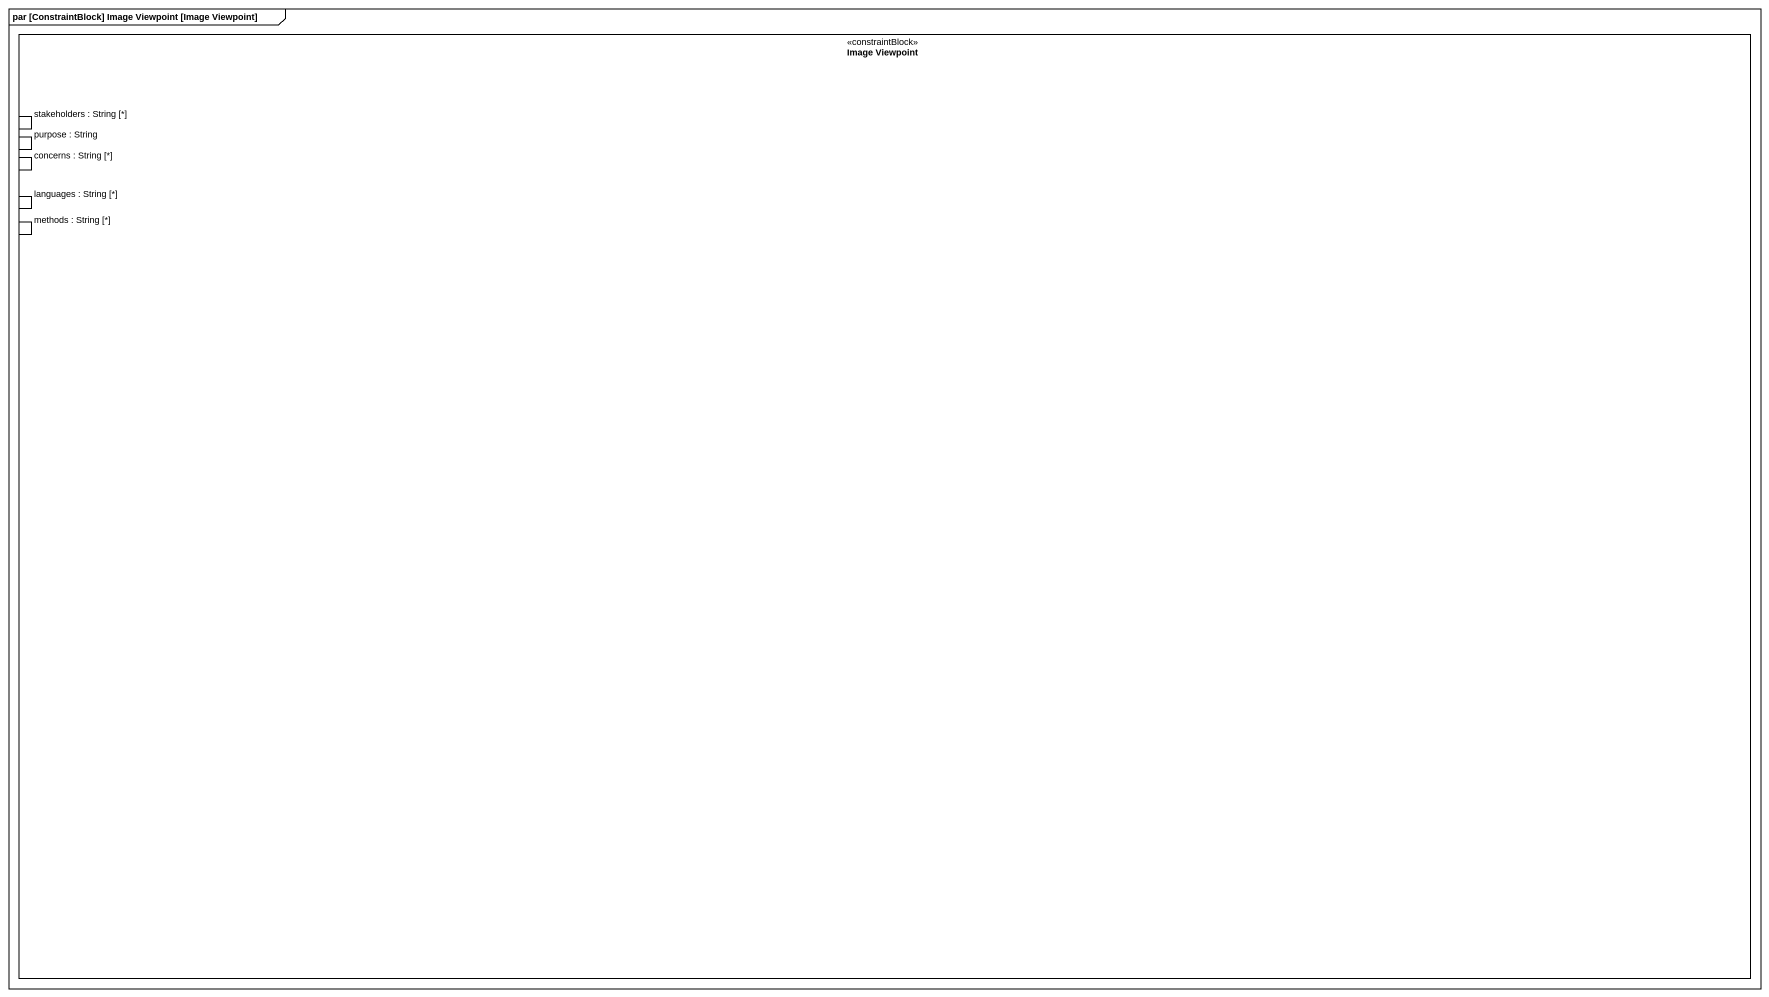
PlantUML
@startuml
mainframe par [ConstraintBlock] Image Viewpoint [Image Viewpoint]
rectangle "Image Viewpoint" as Image_Viewpoint <<constraintBlock>> {
  port "stakeholders : String [*]" as stakeholders_String
  port "purpose : String" as purpose_String
  port "concerns : String [*]" as concerns_String
  port "languages : String [*]" as languages_String
  port "methods : String [*]" as methods_String
}
@enduml
